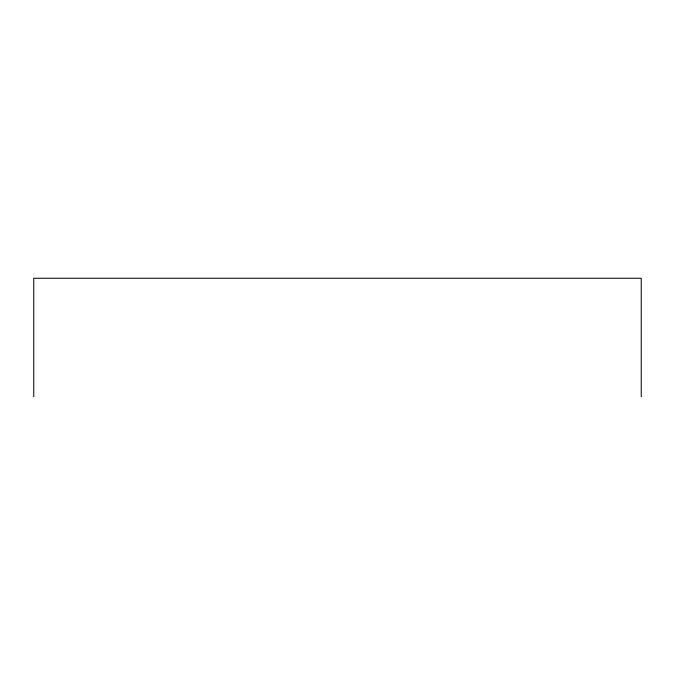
<?xml version="1.0" encoding="UTF-8"?>
<svg xmlns="http://www.w3.org/2000/svg" width="675" height="675" viewBox="0 0 675 675"><rect width="100%" height="100%" fill="white"/><g stroke="black" fill="none" stroke-linecap="round" stroke-linejoin="round"><path stroke-width="1.01" d="M641.25 396.748L641.25 278.252L33.75 278.252L33.75 396.748"/></g></svg>
